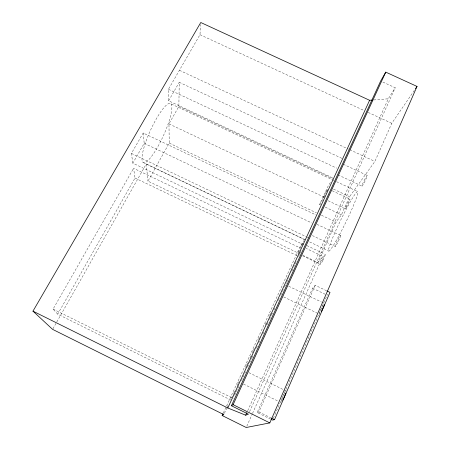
<?xml version="1.0" encoding="UTF-8"?>
<svg xmlns="http://www.w3.org/2000/svg" width="450" height="450" viewBox="0 0 450 450"><rect width="100%" height="100%" fill="white"/><g stroke="black" fill="none" stroke-linecap="round" stroke-linejoin="round"><path stroke-width="0.34" stroke-dasharray="2.25 1.69" d="M300.223 254.042L147.938 181.142L169.245 143.1L168.958 123.891L178.864 106.403L179.235 82.294L343.361 159.036M332.426 177.773L168.621 100.8L168.446 89.28L199.969 34.706L200.627 24.536M302.316 244.029L302.439 243.484L297.697 253.44L298.648 251.854M301.584 245.779L302.017 244.778M273.381 418.157L327.105 295.178L328.072 294.255M326.829 191.076L327.274 190.069M302.749 255.251L317.914 262.513L336.032 222.154L341.46 214.819L349.577 196.689L374.889 161.443L391.764 123.317L414.664 89.893M270.697 419.181L257.197 412.481L312.604 288.197L315.219 285.306L326.306 290.638M257.197 412.481L258.874 411.896L315.219 285.306M246.791 426.218L252.242 414.039M252.529 413.404L322.841 256.393L306.141 248.411M249.576 411.626L395.201 87.733L381.268 81.349M247.691 410.715L388.282 98.792L395.201 87.733M223.341 412.965L226.288 406.586M226.581 405.945L300.572 245.751L303.857 240.677M320.878 205.082L319.629 204.497L327.938 186.502L331.211 181.091M224.421 413.342L226.772 408.251M227.064 407.616L227.947 405.703M231.469 398.064L233.528 393.609M233.82 392.974L234.697 391.061M237.049 385.971L237.932 384.058M238.224 383.423L239.692 380.239M245.565 367.509L246.448 365.597M246.741 364.961L248.209 361.777M249.969 357.958L250.852 356.051M252.321 352.868L253.198 350.955M253.496 350.319L254.374 348.412M258.486 339.497L259.369 337.59M265.241 324.855L266.119 322.948M269.646 315.309L270.523 313.397M326.498 192.06L327.381 190.148M234.681 395.218L238.781 386.308M241.419 380.582L245.52 371.672M247.567 367.217L248.451 365.31M249.621 362.767L251.668 358.312M251.966 357.677L252.844 355.764M256.359 348.131L257.237 346.219M258.699 343.035L259.582 341.128M262.806 334.131L263.976 331.582M267.199 324.585L268.076 322.673M269.539 319.494L271.299 315.675M271.592 315.039L272.469 313.127M273.938 309.949L274.815 308.036M278.331 300.403L279.208 298.491M280.676 295.312L282.139 292.129M282.431 291.493L283.309 289.581M284.484 287.038L286.532 282.583M286.824 281.947L288.877 277.493M291.808 271.125L293.271 267.947M293.563 267.311L296.201 261.579M298.547 256.489L301.77 249.491M324.467 195.964L323.083 198.366L327.324 189.321M52.954 328.759L146.244 164.008L304.588 239.552M230.901 400.084L57.701 314.156L135.017 178.037L133.588 168.306L300.161 247.944M57.701 314.156L53.089 309.088L133.588 168.306M303.879 244.868L132.834 163.164L144.208 143.347L143.184 133.014L315.973 214.948M168.621 100.8L179.235 82.294M132.834 163.164L131.406 153.411L143.184 133.014M319.629 204.497L322.757 199.412M317.914 262.513L322.841 256.393M373.748 99.962L388.282 98.792M199.969 34.706L363.729 110.362M368.19 112.421L391.764 123.317M179.421 70.279L348.514 149.147M349.785 149.737L374.889 161.443M343.209 164.211L367.279 175.472M168.446 89.28L336.701 168.148M337.978 174.859L361.946 186.109M178.864 106.403L332.668 178.684M170.904 103.821A32.507 6.997 -65.4 0 1 154.564 152.094A32.507 6.997 -65.4 0 1 145.294 143.314A32.507 6.997 -65.4 0 1 170.904 103.821L334.007 180.489M336.544 181.682L357.486 191.526M333.501 189.124L349.577 196.689M332.218 190.749L349.999 199.125M168.958 123.891L324.146 197.156M328.151 200.762L345.268 208.845M325.243 207.152L341.46 214.819M169.245 143.1L316.373 212.839M321.446 215.241L336.032 222.154M316.935 224.319L340.504 235.513M144.208 143.347L311.659 222.919M312.351 235.553L335.306 246.487M131.406 153.411L306.647 236.959M307.282 237.263L309.178 238.168M143.505 162.675L306.473 240.429M309.645 241.942L328.669 251.016M306.872 245.599L325.238 254.368M302.766 255.864L320.507 264.358M135.017 178.037L297.416 255.825M312.604 288.197L326.475 294.874M288.726 286.245L321.3 301.956M321.924 302.259L323.803 303.165M283.714 296.944L319.511 314.257A5.968 0.664 -64.7 0 1 322.2 306.906M248.901 372.651L286.222 391.039M243.546 384.086L277.841 401.029M53.089 309.088L233.213 398.402M258.874 411.896L270.771 417.797M146.244 164.008L147.938 181.142M322.425 306.478A5.968 0.664 -64.7 0 1 323.072 305.314M280.907 402.238A6.339 0.714 -65.7 0 1 282.69 397.091A6.339 0.714 -65.7 0 1 285.581 391.596M340.611 235.614L340.537 236.081A6.103 0.546 -64.2 0 1 337.252 243.495A6.103 0.546 -64.2 0 1 335.289 245.874L335.554 245.059A6.103 0.546 -64.2 0 1 338.563 238.511A6.103 0.546 -64.2 0 1 340.611 235.614M322.796 260.556L322.166 261.776A5.535 0.45 -64.3 0 1 320.552 263.745A5.535 0.45 -64.3 0 1 323.572 256.984L324.146 255.932A5.535 0.45 -64.3 0 1 325.204 254.976A5.535 0.45 -64.3 0 1 322.796 260.556M365.034 178.864L364.337 180.208A5.962 0.506 -63.7 0 0 361.969 185.771A5.962 0.506 -63.7 0 0 363.499 183.999L364.174 182.768A5.962 0.506 -63.7 0 0 367.262 175.815A5.962 0.506 -63.7 0 0 365.034 178.864M335.593 241.723A33.098 2.768 -64 0 0 357.913 192.313A33.098 2.768 -64 0 0 336.133 229.849A33.098 2.768 -64 0 0 335.593 241.723M346.281 207.461A5.406 0.422 -63.9 0 0 350.032 199.305A5.406 0.422 -63.9 0 0 346.596 205.194A5.406 0.422 -63.9 0 0 346.281 207.461"/><path stroke-width="0.67" d="M271.311 419.484L272.537 420.092L274.523 419.659L330.002 292.416L326.925 290.936M223.042 413.606L222.159 415.519L246.212 427.5L269.809 422.899L417.032 86.434L385.757 72.129L380.638 81.056L231.407 405.737L248.422 414.191L245.672 415.198L227.796 407.987L32.968 311.152L200.762 22.5L369.596 100.294L372.364 100.074M245.672 415.198L246.825 412.639M231.407 405.737L233.111 404.679L385.757 72.129M227.796 407.987L369.596 100.294M415.457 88.74L417.032 86.434M222.159 415.519L223.836 414.619L52.611 329.372L32.968 311.152M271.395 418.106L274.523 419.659M233.111 404.679L269.809 422.899M324.36 304.768A5.968 0.664 -64.7 0 1 321.519 311.265M285.868 393.03A6.339 0.714 -65.7 0 1 282.763 400.112"/></g></svg>
